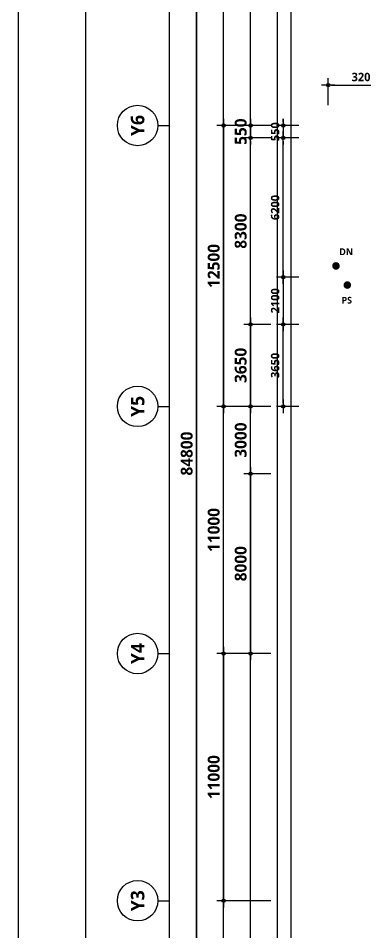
# Model space of a CAD drawing. Header units: millimetres. Extents: x -63924 to 190228206, y 0 to 456875599.
# Drawn here: x 89100 to 104503, y 174470 to 215123 of the extents above; entities that cross this region are included whole.
import ezdxf
from ezdxf.enums import TextEntityAlignment as Align

# ---------------------------------------------------------------- set-up
doc = ezdxf.new("R2010")
doc.units = ezdxf.units.MM
doc.header["$LTSCALE"] = 150
doc.header["$MEASUREMENT"] = 0
doc.header["$PDSIZE"] = -10
doc.layers.get('0').update_dxf_attribs({"linetype": 'CONTINUOUS'})
doc.layers.get('Defpoints').update_dxf_attribs({"color": 153, "linetype": 'CONTINUOUS'})
for name, color, linetype in [('A-ANNO-DIM', 4, 'CONTINUOUS'), ('A-ANNO-TEXT1', 7, 'CONTINUOUS'), ('A-FLOR-MARK-ARCH', 1, 'CONTINUOUS'), ('A-ST-AXIS-BUB', 7, 'CONTINUOUS'), ('A-ST-AXIS-DIM', 7, 'CONTINUOUS')]:
    doc.layers.add(name, color=color, linetype=linetype)
for name, color, linetype, plot in [('Defpoint', 161, 'CONTINUOUS', False), ('G(그리드1)', 185, 'CONTINUOUS', False), ('G(그리드2)', 235, 'CONTINUOUS', False)]:
    doc.layers.add(name, color=color, linetype=linetype, plot=plot)
doc.styles.add('SH_대대리576', font='')
doc.styles.add('SH_진천_나눔', font='')
doc.styles.get('SH_대대리576').set_extended_font_data('NanumGothic', bold=True)
doc.styles.get('SH_진천_나눔').set_extended_font_data('NanumGothic', bold=True)
doc.dimstyles.new('SHP 300', dxfattribs={"dimscale": 150, "dimtxt": 3.5, "dimasz": 1, "dimexe": 2, "dimexo": 2, "dimgap": 1, "dimtad": 1, "dimdec": 0, "dimzin": 0, "dimdsep": 46, "dimtxsty": 'SH_대대리576', "dimblk": 'DIMDOT', "dimcen": 0.09, "dimclrt": 3, "dimadec": 0, "dimazin": 1, "dimtfac": 1, "dimtdec": 0, "dimtix": 1, "dimtmove": 2, "dimatfit": 0, "dimldrblk": 'DIMDOT', "dimfxl": 1, "dimtolj": 1, "dimtzin": 0, "dimarcsym": 0})
doc.dimstyles.new('SHP300내부', dxfattribs={"dimscale": 150, "dimtxt": 2.5, "dimasz": 1, "dimexe": 2, "dimexo": 2, "dimgap": 1, "dimtad": 1, "dimdec": 0, "dimzin": 0, "dimdsep": 46, "dimtxsty": 'SH_대대리576', "dimblk": 'DIMDOT', "dimcen": 0.09, "dimclrd": 256, "dimclre": 256, "dimclrt": 3, "dimadec": 0, "dimazin": 1, "dimtfac": 1, "dimtdec": 0, "dimtix": 1, "dimtmove": 2, "dimatfit": 0, "dimldrblk": 'DIMDOT', "dimfxl": 1, "dimtolj": 1, "dimtzin": 0, "dimlwd": -1, "dimlwe": -1, "dimarcsym": 0})

# ---------------------------------------------------------------- blocks, each defined once
blk = doc.blocks.new('A-ST-AXIS-BUB-1')
at = {"layer": 'A-ST-AXIS-BUB'}
blk.add_line((0, 350), (0, 0), dxfattribs=at)
blk.add_circle((0, 950), 600, dxfattribs=at)
blk = doc.blocks.new('DIMDOT')
at = {"color": 0}
blk.add_line((-2, 0), (2, 0), dxfattribs=at)
for radius in [0.5, 0.25]:
    blk.add_circle((0, 0), radius, dxfattribs=at)
blk = doc.blocks.new('*D571')
at = {"layer": 'A-ST-AXIS-DIM', "color": 0, "lineweight": -2, "transparency": 16777216}
for p, q in [((100330, 175850), (97930, 175850)), ((98230, 165000), (98230, 175700)), ((100330, 164850), (97930, 164850))]:
    blk.add_line(p, q, dxfattribs=at)
at = {"layer": 'Defpoints', "color": 0, "transparency": 16777216}
for p in [(98230, 175850), (100630, 175850), (100630, 164850)]:
    blk.add_point(p, dxfattribs=at)
at = {"layer": 'A-ST-AXIS-DIM', "color": 0, "linetype": 'ByBlock', "lineweight": -2, "transparency": 16777216, "xscale": 150, "yscale": 150, "zscale": 150}
for p, rotation in [((98230, 175850), 90), ((98230, 164850), 270)]:
    blk.add_blockref('DIMDOT', p, dxfattribs=dict(at, rotation=rotation))
at = {"layer": 'A-ST-AXIS-DIM', "color": 3, "transparency": 16777216, "insert": (97792, 170350), "char_height": 525, "attachment_point": 5, "rotation": 90, "style": 'SH_대대리576'}
blk.add_mtext('\\A1;11000', dxfattribs=at)
blk = doc.blocks.new('*D572')
at = {"layer": 'A-ST-AXIS-DIM', "color": 0, "lineweight": -2, "transparency": 16777216}
for p, q in [((100330, 186850), (97930, 186850)), ((98230, 186700), (98230, 176000)), ((100330, 175850), (97930, 175850))]:
    blk.add_line(p, q, dxfattribs=at)
at = {"layer": 'Defpoints', "color": 0, "transparency": 16777216}
for p in [(100630, 186850), (98230, 175850), (100630, 175850)]:
    blk.add_point(p, dxfattribs=at)
at = {"layer": 'A-ST-AXIS-DIM', "color": 0, "linetype": 'ByBlock', "lineweight": -2, "transparency": 16777216, "xscale": 150, "yscale": 150, "zscale": 150}
for p, rotation in [((98230, 186850), 90), ((98230, 175850), 270)]:
    blk.add_blockref('DIMDOT', p, dxfattribs=dict(at, rotation=rotation))
at = {"layer": 'A-ST-AXIS-DIM', "color": 3, "transparency": 16777216, "insert": (97792, 181350), "char_height": 525, "attachment_point": 5, "rotation": 90, "style": 'SH_대대리576'}
blk.add_mtext('\\A1;11000', dxfattribs=at)
blk = doc.blocks.new('*D573')
at = {"layer": 'A-ST-AXIS-DIM', "color": 0, "lineweight": -2, "transparency": 16777216}
for p, q in [((100330, 197850), (97930, 197850)), ((98230, 187000), (98230, 197700)), ((100330, 186850), (97930, 186850))]:
    blk.add_line(p, q, dxfattribs=at)
at = {"layer": 'Defpoints', "color": 0, "transparency": 16777216}
for p in [(98230, 197850), (100630, 197850), (100630, 186850)]:
    blk.add_point(p, dxfattribs=at)
at = {"layer": 'A-ST-AXIS-DIM', "color": 0, "linetype": 'ByBlock', "lineweight": -2, "transparency": 16777216, "xscale": 150, "yscale": 150, "zscale": 150}
for p, rotation in [((98230, 197850), 90), ((98230, 186850), 270)]:
    blk.add_blockref('DIMDOT', p, dxfattribs=dict(at, rotation=rotation))
at = {"layer": 'A-ST-AXIS-DIM', "color": 3, "transparency": 16777216, "insert": (97792, 192350), "char_height": 525, "attachment_point": 5, "rotation": 90, "style": 'SH_대대리576'}
blk.add_mtext('\\A1;11000', dxfattribs=at)
blk = doc.blocks.new('*D574')
at = {"layer": 'A-ST-AXIS-DIM', "color": 0, "lineweight": -2, "transparency": 16777216}
for p, q in [((100330, 210350), (97930, 210350)), ((98230, 210200), (98230, 198000)), ((100330, 197850), (97930, 197850))]:
    blk.add_line(p, q, dxfattribs=at)
at = {"layer": 'Defpoints', "color": 0, "transparency": 16777216}
for p in [(100630, 210350), (98230, 197850), (100630, 197850)]:
    blk.add_point(p, dxfattribs=at)
at = {"layer": 'A-ST-AXIS-DIM', "color": 0, "linetype": 'ByBlock', "lineweight": -2, "transparency": 16777216, "xscale": 150, "yscale": 150, "zscale": 150}
for p, rotation in [((98230, 210350), 90), ((98230, 197850), 270)]:
    blk.add_blockref('DIMDOT', p, dxfattribs=dict(at, rotation=rotation))
at = {"layer": 'A-ST-AXIS-DIM', "color": 3, "transparency": 16777216, "insert": (97791, 204100), "char_height": 525, "attachment_point": 5, "rotation": 90, "style": 'SH_대대리576'}
blk.add_mtext('\\A1;12500', dxfattribs=at)
blk = doc.blocks.new('*D575')
at = {"layer": 'A-ST-AXIS-DIM', "color": 0, "lineweight": -2, "transparency": 16777216}
for p, q in [((100330, 225650), (97930, 225650)), ((98230, 210500), (98230, 225500)), ((100330, 210350), (97930, 210350))]:
    blk.add_line(p, q, dxfattribs=at)
at = {"layer": 'Defpoints', "color": 0, "transparency": 16777216}
for p in [(98230, 225650), (100630, 225650), (100630, 210350)]:
    blk.add_point(p, dxfattribs=at)
at = {"layer": 'A-ST-AXIS-DIM', "color": 0, "linetype": 'ByBlock', "lineweight": -2, "transparency": 16777216, "xscale": 150, "yscale": 150, "zscale": 150}
for p, rotation in [((98230, 225650), 90), ((98230, 210350), 270)]:
    blk.add_blockref('DIMDOT', p, dxfattribs=dict(at, rotation=rotation))
at = {"layer": 'A-ST-AXIS-DIM', "color": 3, "transparency": 16777216, "insert": (97790, 218000), "char_height": 525, "attachment_point": 5, "rotation": 90, "style": 'SH_대대리576'}
blk.add_mtext('\\A1;15300', dxfattribs=at)
blk = doc.blocks.new('*D577')
at = {"layer": 'A-ST-AXIS-DIM', "color": 0, "lineweight": -2, "transparency": 16777216}
for p, q in [((100330, 238150), (96730, 238150)), ((97030, 238000), (97030, 153500)), ((100330, 153350), (96730, 153350))]:
    blk.add_line(p, q, dxfattribs=at)
at = {"layer": 'Defpoints', "color": 0, "transparency": 16777216}
for p in [(100630, 238150), (97030, 153350), (100630, 153350)]:
    blk.add_point(p, dxfattribs=at)
at = {"layer": 'A-ST-AXIS-DIM', "color": 0, "linetype": 'ByBlock', "lineweight": -2, "transparency": 16777216, "xscale": 150, "yscale": 150, "zscale": 150}
for p, rotation in [((97030, 238150), 90), ((97030, 153350), 270)]:
    blk.add_blockref('DIMDOT', p, dxfattribs=dict(at, rotation=rotation))
at = {"layer": 'A-ST-AXIS-DIM', "color": 3, "transparency": 16777216, "insert": (96590, 195750), "char_height": 525, "attachment_point": 5, "rotation": 90, "style": 'SH_대대리576'}
blk.add_mtext('\\A1;84800', dxfattribs=at)
blk = doc.blocks.new('*D695')
at = {"layer": 'A-ANNO-DIM', "transparency": 16777216}
for p, q in [((102880, 211250), (102880, 212450)), ((106080, 211250), (106080, 212450)), ((103030, 212150), (105930, 212150))]:
    blk.add_line(p, q, dxfattribs=at)
at = {"layer": 'Defpoints', "color": 0, "transparency": 16777216}
for p in [(106080, 212150), (102880, 210950), (106080, 210950)]:
    blk.add_point(p, dxfattribs=at)
at = {"layer": 'A-ANNO-DIM', "linetype": 'ByBlock', "transparency": 16777216, "xscale": 150, "yscale": 150, "zscale": 150, "rotation": 180}
blk.add_blockref('DIMDOT', (102880, 212150), dxfattribs=at)
at = {"layer": 'A-ANNO-DIM', "linetype": 'ByBlock', "transparency": 16777216, "xscale": 150, "yscale": 150, "zscale": 150}
blk.add_blockref('DIMDOT', (106080, 212150), dxfattribs=at)
at = {"layer": 'A-ANNO-DIM', "color": 3, "transparency": 16777216, "insert": (104480, 212507), "char_height": 375, "attachment_point": 5, "style": 'SH_대대리576'}
blk.add_mtext('\\A1;3200', dxfattribs=at)
blk = doc.blocks.new('*D755')
at = {"layer": 'A-ANNO-DIM', "transparency": 16777216}
for p, q in [((101580, 203600), (100580, 203600)), ((100880, 203450), (100880, 201650)), ((101580, 201500), (100580, 201500))]:
    blk.add_line(p, q, dxfattribs=at)
at = {"layer": 'Defpoints', "color": 0, "transparency": 16777216}
for p in [(101880, 203600), (100880, 201500), (101880, 201500)]:
    blk.add_point(p, dxfattribs=at)
at = {"layer": 'A-ANNO-DIM', "linetype": 'ByBlock', "transparency": 16777216, "xscale": 150, "yscale": 150, "zscale": 150}
for p, rotation in [((100880, 203600), 90), ((100880, 201500), 270)]:
    blk.add_blockref('DIMDOT', p, dxfattribs=dict(at, rotation=rotation))
at = {"layer": 'A-ANNO-DIM', "color": 3, "transparency": 16777216, "insert": (100524, 202550), "char_height": 375, "attachment_point": 5, "rotation": 90, "style": 'SH_대대리576'}
blk.add_mtext('\\A1;2100', dxfattribs=at)
blk = doc.blocks.new('*D756')
at = {"layer": 'A-ANNO-DIM', "transparency": 16777216}
for p, q in [((101580, 209800), (100580, 209800)), ((100880, 203750), (100880, 209650)), ((101580, 203600), (100580, 203600))]:
    blk.add_line(p, q, dxfattribs=at)
at = {"layer": 'Defpoints', "color": 0, "transparency": 16777216}
for p in [(100880, 209800), (101880, 209800), (101880, 203600)]:
    blk.add_point(p, dxfattribs=at)
at = {"layer": 'A-ANNO-DIM', "linetype": 'ByBlock', "transparency": 16777216, "xscale": 150, "yscale": 150, "zscale": 150}
for p, rotation in [((100880, 209800), 90), ((100880, 203600), 270)]:
    blk.add_blockref('DIMDOT', p, dxfattribs=dict(at, rotation=rotation))
at = {"layer": 'A-ANNO-DIM', "color": 3, "transparency": 16777216, "insert": (100523, 206700), "char_height": 375, "attachment_point": 5, "rotation": 90, "style": 'SH_대대리576'}
blk.add_mtext('\\A1;6200', dxfattribs=at)
blk = doc.blocks.new('*D897')
at = {"layer": 'A-ANNO-DIM', "transparency": 16777216}
for p, q in [((100880, 210500), (100880, 210650)), ((101580, 210350), (100580, 210350)), ((100880, 210350), (100880, 209800)), ((101580, 209800), (100580, 209800)), ((100880, 209650), (100880, 209500))]:
    blk.add_line(p, q, dxfattribs=at)
at = {"layer": 'Defpoints', "color": 0, "transparency": 16777216}
for p in [(101880, 210350), (100880, 209800), (101880, 209800)]:
    blk.add_point(p, dxfattribs=at)
at = {"layer": 'A-ANNO-DIM', "linetype": 'ByBlock', "transparency": 16777216, "xscale": 150, "yscale": 150, "zscale": 150}
for p, rotation in [((100880, 210350), 270), ((100880, 209800), 90)]:
    blk.add_blockref('DIMDOT', p, dxfattribs=dict(at, rotation=rotation))
at = {"layer": 'A-ANNO-DIM', "color": 3, "transparency": 16777216, "insert": (100524, 210075), "char_height": 375, "attachment_point": 5, "rotation": 90, "style": 'SH_대대리576'}
blk.add_mtext('\\A1;550', dxfattribs=at)
blk = doc.blocks.new('*D1307')
at = {"layer": 'A-ANNO-DIM', "transparency": 16777216}
for p, q in [((101580, 201500), (100580, 201500)), ((100880, 198000), (100880, 201350)), ((101580, 197850), (100580, 197850))]:
    blk.add_line(p, q, dxfattribs=at)
at = {"layer": 'Defpoints', "color": 0, "transparency": 16777216}
for p in [(100880, 201500), (101880, 201500), (101880, 197850)]:
    blk.add_point(p, dxfattribs=at)
at = {"layer": 'A-ANNO-DIM', "linetype": 'ByBlock', "transparency": 16777216, "xscale": 150, "yscale": 150, "zscale": 150}
for p, rotation in [((100880, 201500), 90), ((100880, 197850), 270)]:
    blk.add_blockref('DIMDOT', p, dxfattribs=dict(at, rotation=rotation))
at = {"layer": 'A-ANNO-DIM', "color": 3, "transparency": 16777216, "insert": (100523, 199675), "char_height": 375, "attachment_point": 5, "rotation": 90, "style": 'SH_대대리576'}
blk.add_mtext('\\A1;3650', dxfattribs=at)
blk = doc.blocks.new('*D1496')
at = {"layer": 'A-ST-AXIS-DIM', "color": 0, "lineweight": -2, "transparency": 16777216}
for p, q in [((100330, 209800), (99130, 209800)), ((99430, 201650), (99430, 209650)), ((100330, 201500), (99130, 201500))]:
    blk.add_line(p, q, dxfattribs=at)
at = {"layer": 'Defpoints', "color": 0, "transparency": 16777216}
for p in [(99430, 209800), (100630, 209800), (100630, 201500)]:
    blk.add_point(p, dxfattribs=at)
at = {"layer": 'A-ST-AXIS-DIM', "color": 0, "linetype": 'ByBlock', "lineweight": -2, "transparency": 16777216, "xscale": 150, "yscale": 150, "zscale": 150}
for p, rotation in [((99430, 209800), 90), ((99430, 201500), 270)]:
    blk.add_blockref('DIMDOT', p, dxfattribs=dict(at, rotation=rotation))
at = {"layer": 'A-ST-AXIS-DIM', "color": 3, "transparency": 16777216, "insert": (98990, 205650), "char_height": 525, "attachment_point": 5, "rotation": 90, "style": 'SH_대대리576'}
blk.add_mtext('\\A1;8300', dxfattribs=at)
blk = doc.blocks.new('*D1497')
at = {"layer": 'A-ST-AXIS-DIM', "color": 0, "lineweight": -2, "transparency": 16777216}
for p, q in [((99430, 210500), (99430, 210650)), ((100330, 210350), (99130, 210350)), ((99430, 210350), (99430, 209800)), ((100330, 209800), (99130, 209800)), ((99430, 209650), (99430, 209500))]:
    blk.add_line(p, q, dxfattribs=at)
at = {"layer": 'Defpoints', "color": 0, "transparency": 16777216}
for p in [(100630, 210350), (99430, 209800), (100630, 209800)]:
    blk.add_point(p, dxfattribs=at)
at = {"layer": 'A-ST-AXIS-DIM', "color": 0, "linetype": 'ByBlock', "lineweight": -2, "transparency": 16777216, "xscale": 150, "yscale": 150, "zscale": 150}
for p, rotation in [((99430, 210350), 270), ((99430, 209800), 90)]:
    blk.add_blockref('DIMDOT', p, dxfattribs=dict(at, rotation=rotation))
at = {"layer": 'A-ST-AXIS-DIM', "color": 3, "transparency": 16777216, "insert": (98991, 210075), "char_height": 525, "attachment_point": 5, "rotation": 90, "style": 'SH_대대리576'}
blk.add_mtext('\\A1;550', dxfattribs=at)
blk = doc.blocks.new('*D1498')
at = {"layer": 'A-ST-AXIS-DIM', "color": 0, "lineweight": -2, "transparency": 16777216}
for p, q in [((100330, 201500), (99130, 201500)), ((99430, 201350), (99430, 198000)), ((100330, 197850), (99130, 197850))]:
    blk.add_line(p, q, dxfattribs=at)
at = {"layer": 'Defpoints', "color": 0, "transparency": 16777216}
for p in [(100630, 201500), (99430, 197850), (100630, 197850)]:
    blk.add_point(p, dxfattribs=at)
at = {"layer": 'A-ST-AXIS-DIM', "color": 0, "linetype": 'ByBlock', "lineweight": -2, "transparency": 16777216, "xscale": 150, "yscale": 150, "zscale": 150}
for p, rotation in [((99430, 201500), 90), ((99430, 197850), 270)]:
    blk.add_blockref('DIMDOT', p, dxfattribs=dict(at, rotation=rotation))
at = {"layer": 'A-ST-AXIS-DIM', "color": 3, "transparency": 16777216, "insert": (98990, 199675), "char_height": 525, "attachment_point": 5, "rotation": 90, "style": 'SH_대대리576'}
blk.add_mtext('\\A1;3650', dxfattribs=at)
blk = doc.blocks.new('*D1801')
at = {"layer": 'A-ST-AXIS-DIM', "color": 0, "lineweight": -2, "transparency": 16777216}
for p, q in [((100330, 197850), (99130, 197850)), ((99430, 195000), (99430, 197700)), ((100330, 194850), (99130, 194850))]:
    blk.add_line(p, q, dxfattribs=at)
at = {"layer": 'Defpoints', "color": 0, "transparency": 16777216}
for p in [(99430, 197850), (100630, 197850), (100630, 194850)]:
    blk.add_point(p, dxfattribs=at)
at = {"layer": 'A-ST-AXIS-DIM', "color": 0, "linetype": 'ByBlock', "lineweight": -2, "transparency": 16777216, "xscale": 150, "yscale": 150, "zscale": 150}
for p, rotation in [((99430, 197850), 90), ((99430, 194850), 270)]:
    blk.add_blockref('DIMDOT', p, dxfattribs=dict(at, rotation=rotation))
at = {"layer": 'A-ST-AXIS-DIM', "color": 3, "transparency": 16777216, "insert": (98990, 196350), "char_height": 525, "attachment_point": 5, "rotation": 90, "style": 'SH_대대리576'}
blk.add_mtext('\\A1;3000', dxfattribs=at)
blk = doc.blocks.new('*D1802')
at = {"layer": 'A-ST-AXIS-DIM', "color": 0, "lineweight": -2, "transparency": 16777216}
for p, q in [((100330, 194850), (99130, 194850)), ((99430, 194700), (99430, 187000)), ((100330, 186850), (99130, 186850))]:
    blk.add_line(p, q, dxfattribs=at)
at = {"layer": 'Defpoints', "color": 0, "transparency": 16777216}
for p in [(100630, 194850), (99430, 186850), (100630, 186850)]:
    blk.add_point(p, dxfattribs=at)
at = {"layer": 'A-ST-AXIS-DIM', "color": 0, "linetype": 'ByBlock', "lineweight": -2, "transparency": 16777216, "xscale": 150, "yscale": 150, "zscale": 150}
for p, rotation in [((99430, 194850), 90), ((99430, 186850), 270)]:
    blk.add_blockref('DIMDOT', p, dxfattribs=dict(at, rotation=rotation))
at = {"layer": 'A-ST-AXIS-DIM', "color": 3, "transparency": 16777216, "insert": (98990, 190850), "char_height": 525, "attachment_point": 5, "rotation": 90, "style": 'SH_대대리576'}
blk.add_mtext('\\A1;8000', dxfattribs=at)

msp = doc.modelspace()

# ---------------------------------------------------------------- linework, layer by layer
at = {"layer": 'A-FLOR-MARK-ARCH', "const_width": 168.8}
for points in [[(103140.5, 204100.3, 1), (103309.2, 204100.3, 1)], [(103645.6, 203250, 1), (103814.4, 203250, 1)]]:
    msp.add_lwpolyline(points, format="xyb", close=True, dxfattribs=at)
at = {"layer": 'Defpoint'}
for points in [[(89100, 126000), (178200, 126000), (178200, 252000), (89100, 252000)], [(92100, 249000), (175200, 249000), (175200, 142500), (92100, 142500)]]:
    msp.add_lwpolyline(points, close=True, dxfattribs=at)
at = {"layer": 'G(그리드1)'}
for points in [[(174030, 144550), (95830, 144550), (95830, 245950), (174030, 245950)], [(174030, 144550), (95830, 144550), (95830, 245950), (174030, 245950)], [(172830, 146750), (97030, 146750), (97030, 244750), (172830, 244750)], [(171630, 147950), (98230, 147950), (98230, 243550), (171630, 243550)], [(170430, 149150), (99430, 149150), (99430, 242350), (170430, 242350)], [(169230, 150350), (100630, 150350), (100630, 241150), (169230, 241150)]]:
    msp.add_lwpolyline(points, close=True, dxfattribs=at)
at = {"layer": 'G(그리드2)'}
msp.add_lwpolyline([(168630, 150950), (101230, 150950), (101230, 240550), (168630, 240550)], close=True, dxfattribs=at)
msp.add_lwpolyline([(168630, 150950), (101230, 150950), (101230, 240550), (168630, 240550)], close=True, dxfattribs=at)

# ---------------------------------------------------------------- block references
at = {"layer": 'A-ST-AXIS-BUB', "xscale": 1.5, "yscale": 1.5, "zscale": 1.5, "rotation": 90}
for p in [(95830, 210350), (95830, 197850), (95830, 186850), (95830, 175850)]:
    msp.add_blockref('A-ST-AXIS-BUB-1', p, dxfattribs=at)

# ---------------------------------------------------------------- texts
at = {"layer": 'A-ANNO-TEXT1', "style": 'SH_대대리576'}
for s, p in [('Y6', (94405, 210350)), ('Y5', (94405, 197850)), ('Y4', (94405, 186850)), ('Y3', (94405, 175850))]:
    msp.add_text(s, height=600, rotation=90, dxfattribs=at).set_placement(p, align=Align.MIDDLE_CENTER)
at = {"layer": 'A-ANNO-TEXT1', "style": 'SH_진천_나눔'}
for s, p in [('DN', (103680, 204730)), ('PS', (103705, 202575))]:
    msp.add_text(s, height=300, dxfattribs=at).set_placement(p, align=Align.MIDDLE)

# ---------------------------------------------------------------- dimensions: what is measured, and where the dimension line sits
at = {"layer": 'A-ANNO-DIM'}
for base, p1, p2, angle, picture, middle in [((106080, 212150), (102880, 210950), (106080, 210950), 180, '*D695', (104480, 212506.9)), ((100880, 209800), (101880, 210350), (101880, 209800), 90, '*D897', (100523.9, 210075)), ((100880, 209800), (101880, 203600), (101880, 209800), 270, '*D756', (100523.1, 206700)), ((100880, 201500), (101880, 203600), (101880, 201500), 90, '*D755', (100523.9, 202550)), ((100880, 201500), (101880, 197850), (101880, 201500), 270, '*D1307', (100523.1, 199675))]:
    dim = msp.add_linear_dim(base=base, p1=p1, p2=p2, angle=angle, dimstyle='SHP300내부', dxfattribs=at)
    dim.commit()
    dim.dimension.update_dxf_attribs({"geometry": picture, "text_midpoint": middle})
at = {"layer": 'A-ST-AXIS-DIM'}
for base, p1, p2, angle, picture, middle in [((97030, 153350), (100630, 238150), (100630, 153350), 90, '*D577', (96590.3, 195750)), ((98230, 225650), (100630, 210350), (100630, 225650), 270, '*D575', (97790.3, 218000)), ((98230, 197850), (100630, 210350), (100630, 197850), 90, '*D574', (97790.7, 204100)), ((99430, 209800), (100630, 210350), (100630, 209800), 90, '*D1497', (98991.4, 210075)), ((99430, 209800), (100630, 201500), (100630, 209800), 270, '*D1496', (98990.3, 205650)), ((99430, 197850), (100630, 201500), (100630, 197850), 90, '*D1498', (98990.3, 199675)), ((98230, 197850), (100630, 186850), (100630, 197850), 270, '*D573', (97792.1, 192350)), ((99430, 197850), (100630, 194850), (100630, 197850), 270, '*D1801', (98990.3, 196350)), ((99430, 186850), (100630, 194850), (100630, 186850), 90, '*D1802', (98990.3, 190850)), ((98230, 175850), (100630, 186850), (100630, 175850), 90, '*D572', (97792.1, 181350)), ((98230, 175850), (100630, 164850), (100630, 175850), 270, '*D571', (97792.1, 170350))]:
    dim = msp.add_linear_dim(base=base, p1=p1, p2=p2, angle=angle, dimstyle='SHP 300', override={"dimtxsty": 'SH_대대리576', "dimldrblk": 'DIMDOT'}, dxfattribs=at)
    dim.commit()
    dim.dimension.update_dxf_attribs({"geometry": picture, "text_midpoint": middle})

doc.saveas('drawing.dxf')
